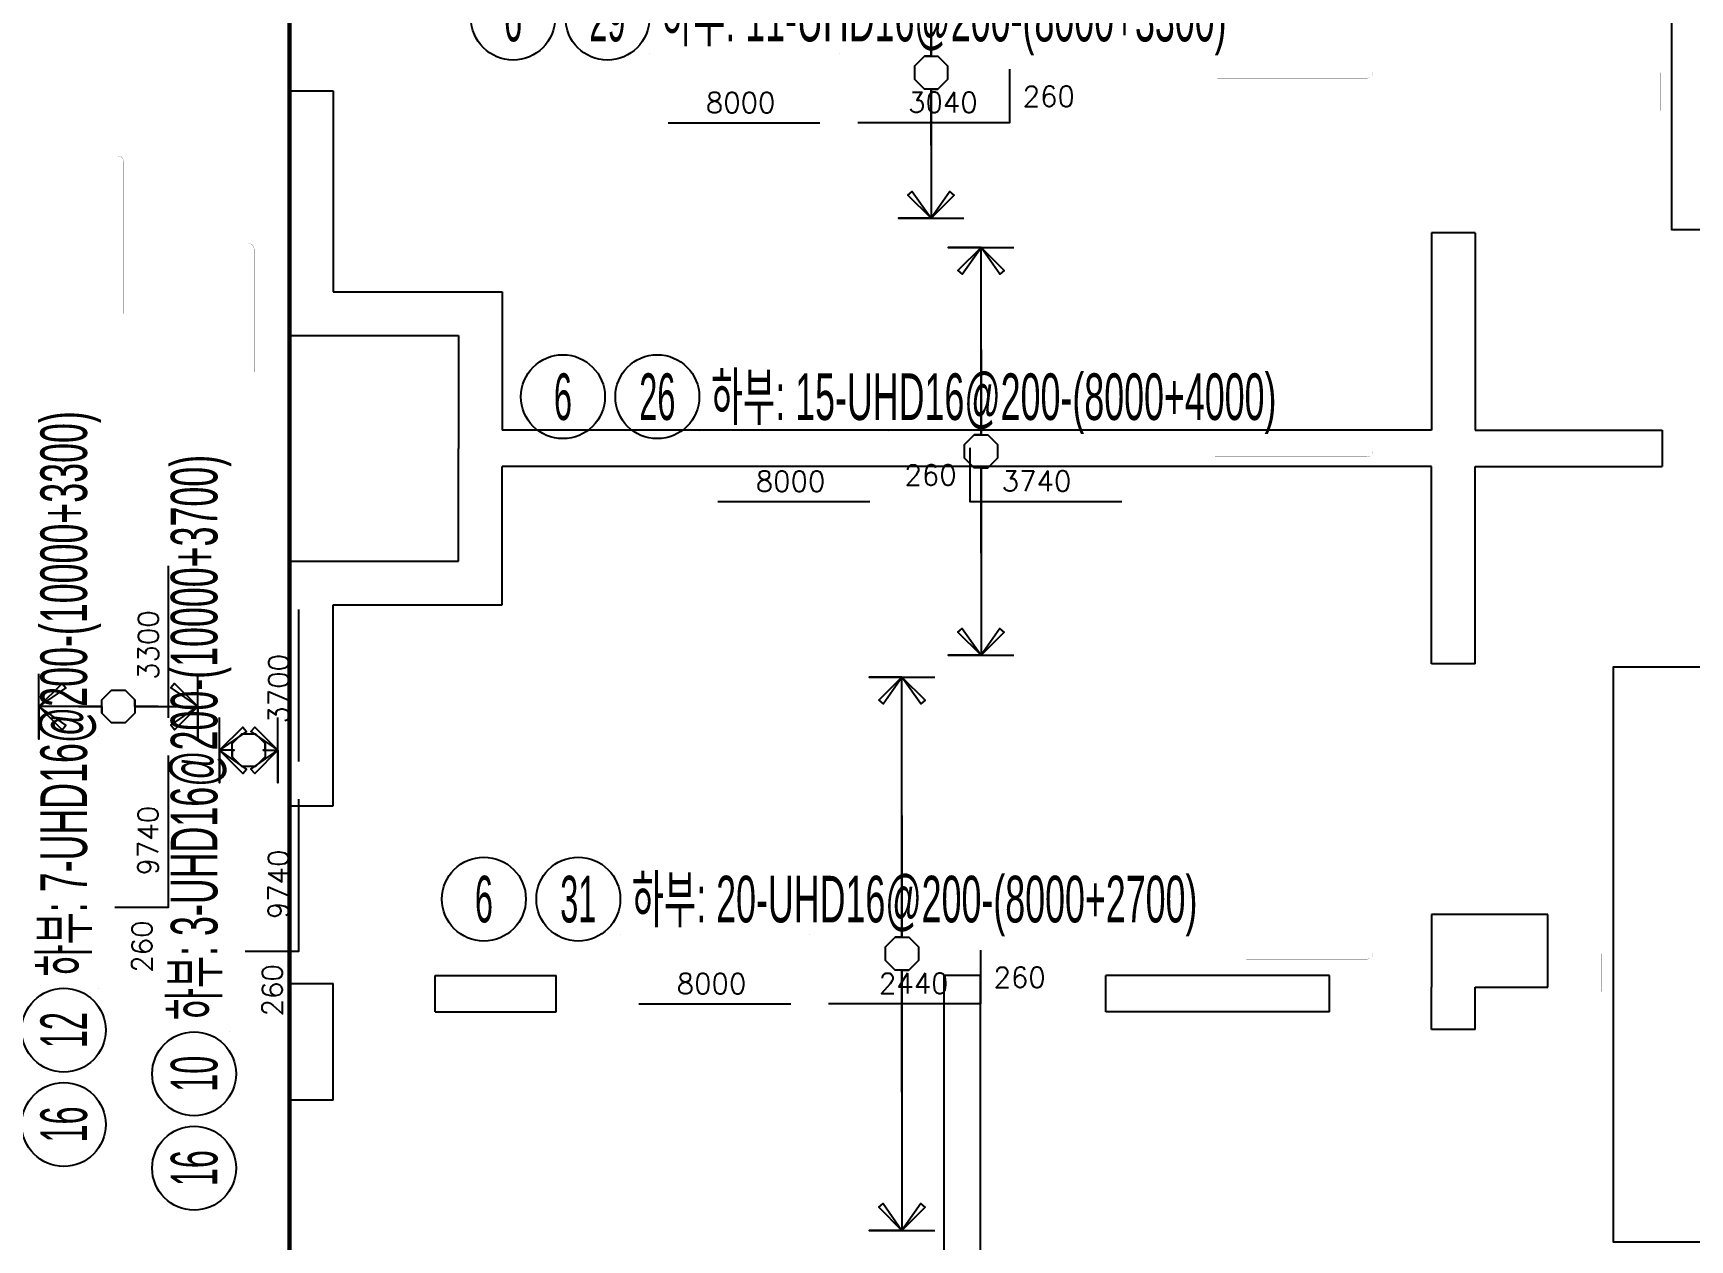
# Model space of a CAD drawing. Header units: millimetres. Extents: x 262481 to 2519995, y -394348 to 364571.
# Drawn here: x 496614 to 507988, y -133467 to -125180 of the extents above; entities that cross this region are included whole.
import ezdxf
from ezdxf.enums import TextEntityAlignment as Align

# ---------------------------------------------------------------- set-up
doc = ezdxf.new("R2010")
doc.units = ezdxf.units.MM
doc.header["$LTSCALE"] = 65
doc.linetypes.add('HID', pattern=[2.5, 2, -0.5])
for name, color, linetype in [('DIM', 7, 'Continuous'), ('RP_TAG', 7, 'Continuous'), ('XDIM', 7, 'Continuous'), ('XREBAR', 1, 'Continuous'), ('버림', 8, 'Continuous'), ('철근변경선', 1, 'HID')]:
    doc.layers.add(name, color=color, linetype=linetype)
doc.styles.add('RPWK1', font='arial.ttf', dxfattribs={"bigfont": 'whgtxt.shx'})
doc.styles.add('RPWK2', font='romans.shx', dxfattribs={"bigfont": 'whgtxt.shx'})

# ---------------------------------------------------------------- blocks, each defined once
blk = doc.blocks.new('xdfndgns')
at = {"color": 3, "linetype": 'ByBlock'}
blk.add_lwpolyline([(18330, 0), (21330, 0), (21330, 1785), (24535, 1785), (24535, 0), (27435, 0), (27435, -600), (38160, -600), (38160, 2400), (37075, 2400), (37075, 6350), (38160, 6350), (38160, 9350), (37475, 9350), (37475, 13090), (38160, 13090), (38160, 16090), (36725, 16090), (36725, 19830), (38160, 19830), (38160, 22830), (36725, 22830), (36725, 26780)], dxfattribs=at)
at = {"layer": 'DIM', "color": 5}
for p, q in [((27985, 10305), (28285, 10305)), ((27985, 10305), (27985, 8625)), ((28285, 10305), (28285, 8925)), ((35825, 9330), (35825, 7975)), ((36125, 9330), (35825, 9330)), ((36125, 9330), (36125, 7975)), ((28285, 8925), (29445, 8925)), ((29445, 8925), (29445, 7975)), ((27985, 8625), (29145, 8625)), ((29145, 8625), (29145, 7850)), ((35825, 7975), (29445, 7975)), ((36125, 7975), (37410, 7975)), ((37410, 7975), (37410, 7725)), ((29145, 7075), (29145, 7850)), ((29445, 6775), (29445, 7725)), ((35825, 7725), (29445, 7725)), ((35825, 6370), (35825, 7725)), ((36125, 6370), (36125, 7725)), ((36125, 7725), (37410, 7725)), ((27985, 5395), (27985, 7075)), ((27985, 7075), (29145, 7075)), ((28285, 5395), (28285, 6775)), ((28285, 6775), (29445, 6775)), ((36125, 6370), (35825, 6370)), ((27985, 5395), (28285, 5395)), ((36625, 4650), (35825, 4650)), ((35825, 4650), (35825, 4150)), ((36625, 4150), (36625, 4650)), ((28985, 4230), (29815, 4230)), ((28985, 3980), (28985, 4230)), ((29815, 3980), (29815, 4230)), ((32480, 1050), (32480, 4230)), ((32730, 4230), (32480, 4230)), ((32730, 1050), (32730, 4230)), ((35125, 4230), (33590, 4230)), ((33590, 3980), (33590, 4230)), ((35125, 3980), (35125, 4230)), ((27985, 4175), (28285, 4175)), ((27985, 3375), (27985, 4175)), ((28285, 3375), (28285, 4175)), ((35825, 3860), (35825, 4150)), ((36125, 3860), (36125, 4150)), ((36125, 4150), (36625, 4150)), ((28985, 3980), (29815, 3980)), ((35125, 3980), (33590, 3980)), ((36125, 3860), (35825, 3860)), ((28285, 3375), (27985, 3375))]:
    blk.add_line(p, q, dxfattribs=at)
at = {"layer": '철근변경선', "linetype": 'ByBlock', "ltscale": 2, "const_width": 30}
blk.add_lwpolyline([(27985, -1437), (27985, 11475), (26185, 11475), (26185, 21404)], dxfattribs=at)
blk = doc.blocks.new('*U2515', base_point=(496824.0943, -131738.5515))
at = {"layer": 'RP_TAG', "color": 0, "linetype": 'Continuous', "ltscale": 100}
for centre in [(496824.095352, -132026.5515), (496824.097744, -132674.5515)]:
    blk.add_circle(centre, 288, dxfattribs=at)
at = {"layer": 'RP_TAG', "color": 0, "linetype": 'Continuous', "ltscale": 100, "style": 'RPWK1', "oblique": 359.9999999948, "width": 0.55}
blk.add_text('하부: 7-UHD16@200-(10000+3300)', height=320, rotation=90.000210454, dxfattribs=at).set_placement((496824.09398, -131658.5515), align=Align.MIDDLE_LEFT)
at = {"layer": 'RP_TAG', "color": 0, "linetype": 'Continuous', "ltscale": 100, "style": 'RPWK1', "oblique": 0.0000000017, "width": 0.5}
for s, p in [('12', (496824.095352, -132026.5515)), ('16', (496824.097744, -132674.5515))]:
    blk.add_text(s, height=320, rotation=90.0002104619, dxfattribs=at).set_placement(p, align=Align.MIDDLE_CENTER)
blk = doc.blocks.new('*U2520', base_point=(497719.0943, -132038.5515))
at = {"layer": 'RP_TAG', "color": 0, "linetype": 'Continuous', "ltscale": 100}
for centre in [(497719.095352, -132326.5515), (497719.097744, -132974.5515)]:
    blk.add_circle(centre, 288, dxfattribs=at)
at = {"layer": 'RP_TAG', "color": 0, "linetype": 'Continuous', "ltscale": 100, "style": 'RPWK1', "oblique": 359.9999999948, "width": 0.55}
blk.add_text('하부: 3-UHD16@200-(10000+3700)', height=320, rotation=90.000210454, dxfattribs=at).set_placement((497719.09398, -131958.5515), align=Align.MIDDLE_LEFT)
at = {"layer": 'RP_TAG', "color": 0, "linetype": 'Continuous', "ltscale": 100, "style": 'RPWK1', "oblique": 0.0000000017, "width": 0.5}
for s, p in [('10', (497719.095352, -132326.5515)), ('16', (497719.097744, -132974.5515))]:
    blk.add_text(s, height=320, rotation=90.0002104619, dxfattribs=at).set_placement(p, align=Align.MIDDLE_CENTER)
blk = doc.blocks.new('*U2579', base_point=(501187.3755, -127676.8327))
at = {"layer": 'RP_TAG', "color": 0, "linetype": 'Continuous', "ltscale": 100}
for centre in [(500251.3755, -127676.8327), (500899.3755, -127676.8327)]:
    blk.add_circle(centre, 288, dxfattribs=at)
at = {"layer": 'RP_TAG', "color": 0, "linetype": 'Continuous', "ltscale": 100, "style": 'RPWK1', "width": 0.55}
blk.add_text('하부: 15-UHD16@200-(8000+4000)', height=320, dxfattribs=at).set_placement((501267.3755, -127676.8327), align=Align.MIDDLE_LEFT)
at = {"layer": 'RP_TAG', "color": 0, "linetype": 'Continuous', "ltscale": 100, "style": 'RPWK1', "width": 0.5}
for s, p in [('6', (500251.3755, -127676.8327)), ('26', (500899.3755, -127676.8327))]:
    blk.add_text(s, height=320, dxfattribs=at).set_placement(p, align=Align.MIDDLE_CENTER)
blk = doc.blocks.new('*U2582', base_point=(500644.8755, -131126.8327))
at = {"layer": 'RP_TAG', "color": 0, "linetype": 'Continuous', "ltscale": 100}
for centre in [(499708.8755, -131126.8327), (500356.8755, -131126.8327)]:
    blk.add_circle(centre, 288, dxfattribs=at)
at = {"layer": 'RP_TAG', "color": 0, "linetype": 'Continuous', "ltscale": 100, "style": 'RPWK1', "width": 0.5}
for s, p in [('6', (499708.8755, -131126.8327)), ('31', (500356.8755, -131126.8327))]:
    blk.add_text(s, height=320, dxfattribs=at).set_placement(p, align=Align.MIDDLE_CENTER)
at = {"layer": 'RP_TAG', "color": 0, "linetype": 'Continuous', "ltscale": 100, "style": 'RPWK1', "width": 0.55}
blk.add_text('하부: 20-UHD16@200-(8000+2700)', height=320, dxfattribs=at).set_placement((500724.8755, -131126.8327), align=Align.MIDDLE_LEFT)
blk = doc.blocks.new('*U2583', base_point=(500844.8755, -125076.8327))
at = {"layer": 'RP_TAG', "color": 0, "linetype": 'Continuous', "ltscale": 100}
for centre in [(499908.8755, -125076.8327), (500556.8755, -125076.8327)]:
    blk.add_circle(centre, 288, dxfattribs=at)
at = {"layer": 'RP_TAG', "color": 0, "linetype": 'Continuous', "ltscale": 100, "style": 'RPWK1', "width": 0.55}
blk.add_text('하부: 11-UHD16@200-(8000+3300)', height=320, dxfattribs=at).set_placement((500924.8755, -125076.8327), align=Align.MIDDLE_LEFT)
at = {"layer": 'RP_TAG', "color": 0, "linetype": 'Continuous', "ltscale": 100, "style": 'RPWK1', "width": 0.5}
for s, p in [('6', (499908.8755, -125076.8327)), ('29', (500556.8755, -125076.8327))]:
    blk.add_text(s, height=320, dxfattribs=at).set_placement(p, align=Align.MIDDLE_CENTER)

msp = doc.modelspace()

# ---------------------------------------------------------------- linework, layer by layer
at = {"layer": 'RP_TAG', "color": 250, "linetype": 'Continuous', "ltscale": 100}
for p, q in [((500844.9, -125316.8), (500844.9, -125316.8)), ((502147, -125316.8), (502147, -125316.8)), ((501187.4, -127916.8), (501187.4, -127916.8)), ((502489.5, -127916.8), (502489.5, -127916.8)), ((497064.1, -130009.3), (497064.1, -130009.3)), ((497959.1, -130309.3), (497959.1, -130309.3)), ((500644.9, -131366.8), (500644.9, -131366.8)), ((501947, -131366.8), (501947, -131366.8)), ((497064.1, -131738.6), (497064.1, -131738.6)), ((497959.1, -132038.6), (497959.1, -132038.6))]:
    msp.add_line(p, q, dxfattribs=at)
at = {"layer": 'RP_TAG', "color": 1, "linetype": 'Continuous', "ltscale": 100}
for points in [[(503317.6, -125427.5), (503317.6, -125796.8), (502275, -125796.8)], [(500972.9, -125796.8), (502015.8, -125796.8)], [(503044.8, -128027.5), (503044.8, -128396.8), (504087.5, -128396.8)], [(501315.4, -128396.8), (502358.3, -128396.8)], [(497544.1, -129881.3), (497544.1, -128838.4)], [(498439.1, -130181.3), (498439.1, -129138.4)], [(497174.8, -131183.2), (497544.1, -131183.2), (497544.1, -130140.5)], [(498069.8, -131483.2), (498439.1, -131483.2), (498439.1, -130440.5)], [(503117.6, -131477.5), (503117.6, -131846.8), (502075, -131846.8)], [(500772.9, -131846.8), (501815.8, -131846.8)]]:
    msp.add_lwpolyline(points, dxfattribs=at)
at = {"layer": 'XDIM', "color": 4, "linetype": 'Continuous', "ltscale": 1.92677e-311}
for points in [[(502779.1, -124951.8), (502779.1, -125339.3), (502732.5, -125339.3), (502825.7, -125339.3), (502891.6, -125405.2), (502891.6, -125498.4), (502825.7, -125564.3), (502732.5, -125564.3), (502666.6, -125498.4), (502666.6, -125405.2), (502732.5, -125339.3), (502779.1, -125339.3), (502779.1, -124951.8), (502779.1, -124951.8), (502779.1, -124451.8), (502938.2, -124610.9), (502908.1, -124636.1), (502779.1, -124451.8), (502620, -124610.9), (502650, -124636.1), (502779.1, -124451.8), (502554.1, -124451.8), (503004.1, -124451.8)], [(502779.1, -125951.8), (502779.1, -125564.3), (502825.7, -125564.3), (502732.5, -125564.3), (502666.6, -125498.4), (502666.6, -125405.2), (502732.5, -125339.3), (502825.7, -125339.3), (502891.6, -125405.2), (502891.6, -125498.4), (502825.7, -125564.3), (502779.1, -125564.3), (502779.1, -125951.8), (502779.1, -125951.8), (502779.1, -126451.8), (502620, -126292.7), (502650, -126267.5), (502779.1, -126451.8), (502938.2, -126292.7), (502908.1, -126267.5), (502779.1, -126451.8), (502554.1, -126451.8), (503004.1, -126451.8)], [(503121.6, -127351.8), (503121.6, -127939.3), (503075, -127939.3), (503168.2, -127939.3), (503234.1, -128005.2), (503234.1, -128098.4), (503168.2, -128164.3), (503075, -128164.3), (503009.1, -128098.4), (503009.1, -128005.2), (503075, -127939.3), (503121.6, -127939.3), (503121.6, -127351.8), (503121.6, -127351.8), (503121.6, -126651.8), (503280.7, -126810.9), (503250.6, -126836.1), (503121.6, -126651.8), (502962.5, -126810.9), (502992.5, -126836.1), (503121.6, -126651.8), (502896.6, -126651.8), (503346.6, -126651.8)], [(503121.6, -128751.8), (503121.6, -128164.3), (503168.2, -128164.3), (503075, -128164.3), (503009.1, -128098.4), (503009.1, -128005.2), (503075, -127939.3), (503168.2, -127939.3), (503234.1, -128005.2), (503234.1, -128098.4), (503168.2, -128164.3), (503121.6, -128164.3), (503121.6, -128751.8), (503121.6, -128751.8), (503121.6, -129451.8), (502962.5, -129292.7), (502992.5, -129267.5), (503121.6, -129451.8), (503280.7, -129292.7), (503250.6, -129267.5), (503121.6, -129451.8), (502896.6, -129451.8), (503346.6, -129451.8)], [(502579.1, -130551.8), (502579.1, -131389.3), (502532.5, -131389.3), (502625.7, -131389.3), (502691.6, -131455.2), (502691.6, -131548.4), (502625.7, -131614.3), (502532.5, -131614.3), (502466.6, -131548.4), (502466.6, -131455.2), (502532.5, -131389.3), (502579.1, -131389.3), (502579.1, -130551.8), (502579.1, -130551.8), (502579.1, -129601.8), (502738.2, -129760.9), (502708.1, -129786.1), (502579.1, -129601.8), (502420, -129760.9), (502450, -129786.1), (502579.1, -129601.8), (502354.1, -129601.8), (502804.1, -129601.8)], [(502579.1, -132451.8), (502579.1, -131614.3), (502625.7, -131614.3), (502532.5, -131614.3), (502466.6, -131548.4), (502466.6, -131455.2), (502532.5, -131389.3), (502625.7, -131389.3), (502691.6, -131455.2), (502691.6, -131548.4), (502625.7, -131614.3), (502579.1, -131614.3), (502579.1, -132451.8), (502579.1, -132451.8), (502579.1, -133401.8), (502420, -133242.7), (502450, -133217.5), (502579.1, -133401.8), (502738.2, -133242.7), (502708.1, -133217.5), (502579.1, -133401.8), (502354.1, -133401.8), (502804.1, -133401.8)]]:
    msp.add_lwpolyline(points, dxfattribs=at)
at = {"layer": 'XDIM', "color": 4, "linetype": 'Continuous', "elevation": -1.5}
for points in [[(496926.6, -129804.3), (497086.6, -129804.3), (497086.6, -129850.9), (497086.6, -129757.7), (497152.5, -129691.8), (497245.7, -129691.8), (497311.6, -129757.7), (497311.6, -129850.9), (497245.7, -129916.8), (497152.5, -129916.8), (497086.6, -129850.9), (497086.6, -129804.3), (496926.6, -129804.3), (496926.6, -129804.3), (496654.1, -129804.3), (496813.2, -129645.2), (496838.4, -129675.3), (496654.1, -129804.3), (496813.2, -129963.4), (496838.4, -129933.4), (496654.1, -129804.3), (496654.1, -130029.3), (496654.1, -129579.3)], [(497471.6, -129804.3), (497311.6, -129804.3), (497311.6, -129757.7), (497311.6, -129850.9), (497245.7, -129916.8), (497152.5, -129916.8), (497086.6, -129850.9), (497086.6, -129757.7), (497152.5, -129691.8), (497245.7, -129691.8), (497311.6, -129757.7), (497311.6, -129804.3), (497471.6, -129804.3), (497471.6, -129804.3), (497744.1, -129804.3), (497585, -129963.4), (497559.8, -129933.4), (497744.1, -129804.3), (497585, -129645.2), (497559.8, -129675.3), (497744.1, -129804.3), (497744.1, -130029.3), (497744.1, -129579.3)], [(497994.1, -130104.3), (497981.6, -130104.3), (497981.6, -130150.9), (497981.6, -130057.7), (498047.5, -129991.8), (498140.7, -129991.8), (498206.6, -130057.7), (498206.6, -130150.9), (498140.7, -130216.8), (498047.5, -130216.8), (497981.6, -130150.9), (497981.6, -130104.3), (497994.1, -130104.3), (497994.1, -130104.3), (497894.1, -130104.3), (498053.2, -129945.2), (498078.4, -129975.3), (497894.1, -130104.3), (498053.2, -130263.4), (498078.4, -130233.4), (497894.1, -130104.3), (497894.1, -130329.3), (497894.1, -129879.3)], [(498194.1, -130104.3), (498206.6, -130104.3), (498206.6, -130057.7), (498206.6, -130150.9), (498140.7, -130216.8), (498047.5, -130216.8), (497981.6, -130150.9), (497981.6, -130057.7), (498047.5, -129991.8), (498140.7, -129991.8), (498206.6, -130057.7), (498206.6, -130104.3), (498194.1, -130104.3), (498194.1, -130104.3), (498294.1, -130104.3), (498135, -130263.4), (498109.8, -130233.4), (498294.1, -130104.3), (498135, -129945.2), (498109.8, -129975.3), (498294.1, -130104.3), (498294.1, -130329.3), (498294.1, -129879.3)]]:
    msp.add_lwpolyline(points, dxfattribs=at)
at = {"layer": 'XREBAR', "color": 171, "linetype": 'Continuous', "const_width": 1}
for points in [[(497236.6, -127106.8), (497236.6, -127106.8), (497236.6, -126061.8), (497231.6, -126043.1), (497217.8, -126029.4), (497199.1, -126024.3), (497199.1, -123806.8), (497199.1, -123806.8)], [(498131.6, -127506.8), (498131.6, -127506.8), (498131.6, -126661.8), (498126.6, -126643.1), (498112.8, -126629.4), (498094.1, -126624.3), (498094.1, -123806.8), (498094.1, -123806.8)], [(497459.1, -135801.8), (497199.1, -135801.8), (497199.1, -126061.8), (497199.1, -126061.8)], [(498354.1, -136401.8), (498094.1, -136401.8), (498094.1, -126661.8), (498094.1, -126661.8)]]:
    msp.add_lwpolyline(points, dxfattribs=at)
at = {"layer": 'XREBAR', "color": 171, "linetype": 'Continuous', "ltscale": 1.92677e-311, "const_width": 1}
for points in [[(497774.1, -125451.8), (497774.1, -125451.8), (505774.1, -125451.8), (505774.1, -125451.8)], [(504744.1, -125489.3), (504744.1, -125489.3), (505774.1, -125489.3), (505792.8, -125484.3), (505806.6, -125470.6), (505811.6, -125451.8), (507784.1, -125451.8), (507784.1, -125711.8)], [(497774.1, -128051.8), (497774.1, -128051.8), (505774.1, -128051.8), (505774.1, -128051.8)], [(504729.1, -128089.3), (504729.1, -128089.3), (505774.1, -128089.3), (505792.8, -128084.3), (505806.6, -128070.6), (505811.6, -128051.8), (508469.1, -128051.8), (508469.1, -128311.8)], [(497774.1, -131501.8), (497774.1, -131501.8), (505774.1, -131501.8), (505774.1, -131501.8)], [(504944.1, -131539.3), (504944.1, -131539.3), (505774.1, -131539.3), (505792.8, -131534.3), (505806.6, -131520.6), (505811.6, -131501.8), (507384.1, -131501.8), (507384.1, -131761.8)]]:
    msp.add_lwpolyline(points, dxfattribs=at)

# ---------------------------------------------------------------- block references
at = {"layer": 'RP_TAG', "color": 171, "linetype": 'Continuous', "ltscale": 1.446e-317}
for name, p in [('*U2583', (500844.9, -125076.8)), ('*U2579', (501187.4, -127676.8)), ('*U2515', (496824.1, -131738.6)), ('*U2520', (497719.1, -132038.6)), ('*U2582', (500644.9, -131126.8))]:
    msp.add_blockref(name, p, dxfattribs=at)
at = {"layer": '버림'}
msp.add_blockref('xdfndgns', (470389.1, -135881.8), dxfattribs=at)

# ---------------------------------------------------------------- texts
at = {"layer": 'RP_TAG', "color": 2, "linetype": 'Continuous', "ltscale": 100, "style": 'RPWK2'}
for p in [(503407.9, -125726.3), (503207.9, -131776.3)]:
    msp.add_text('260', height=139.38, rotation=359.99998, dxfattribs=at).set_placement(p, align=Align.BOTTOM_LEFT)
for s, p in [('8000', (501471.4, -125768.8)), ('8000', (501813.9, -128368.8)), ('3740', (503502.7, -128367.6)), ('8000', (501271.4, -131818.8))]:
    msp.add_text(s, height=139.38, dxfattribs=at).set_placement(p, align=Align.BOTTOM_CENTER)
for s, rotation, p in [('3040', 359.99998, (502859.8, -125767.6)), ('3300', 90.00021, (497516.1, -129382.7)), ('3700', 90.00021, (498411.1, -129682.7)), ('9740', 90.00021, (497514.9, -130725.3)), ('9740', 90.00021, (498409.9, -131025.3)), ('2440', 359.99998, (502659.8, -131817.6))]:
    msp.add_text(s, height=139.38, rotation=rotation, dxfattribs=at).set_placement(p, align=Align.BOTTOM_CENTER)
msp.add_text('260', height=139.38, dxfattribs=at).set_placement((502954.5, -128326.3), align=Align.BOTTOM_RIGHT)
for p in [(497473.5, -131273.5), (498368.5, -131573.5)]:
    msp.add_text('260', height=139.38, rotation=90.00021, dxfattribs=at).set_placement(p, align=Align.BOTTOM_RIGHT)

doc.saveas('drawing.dxf')
